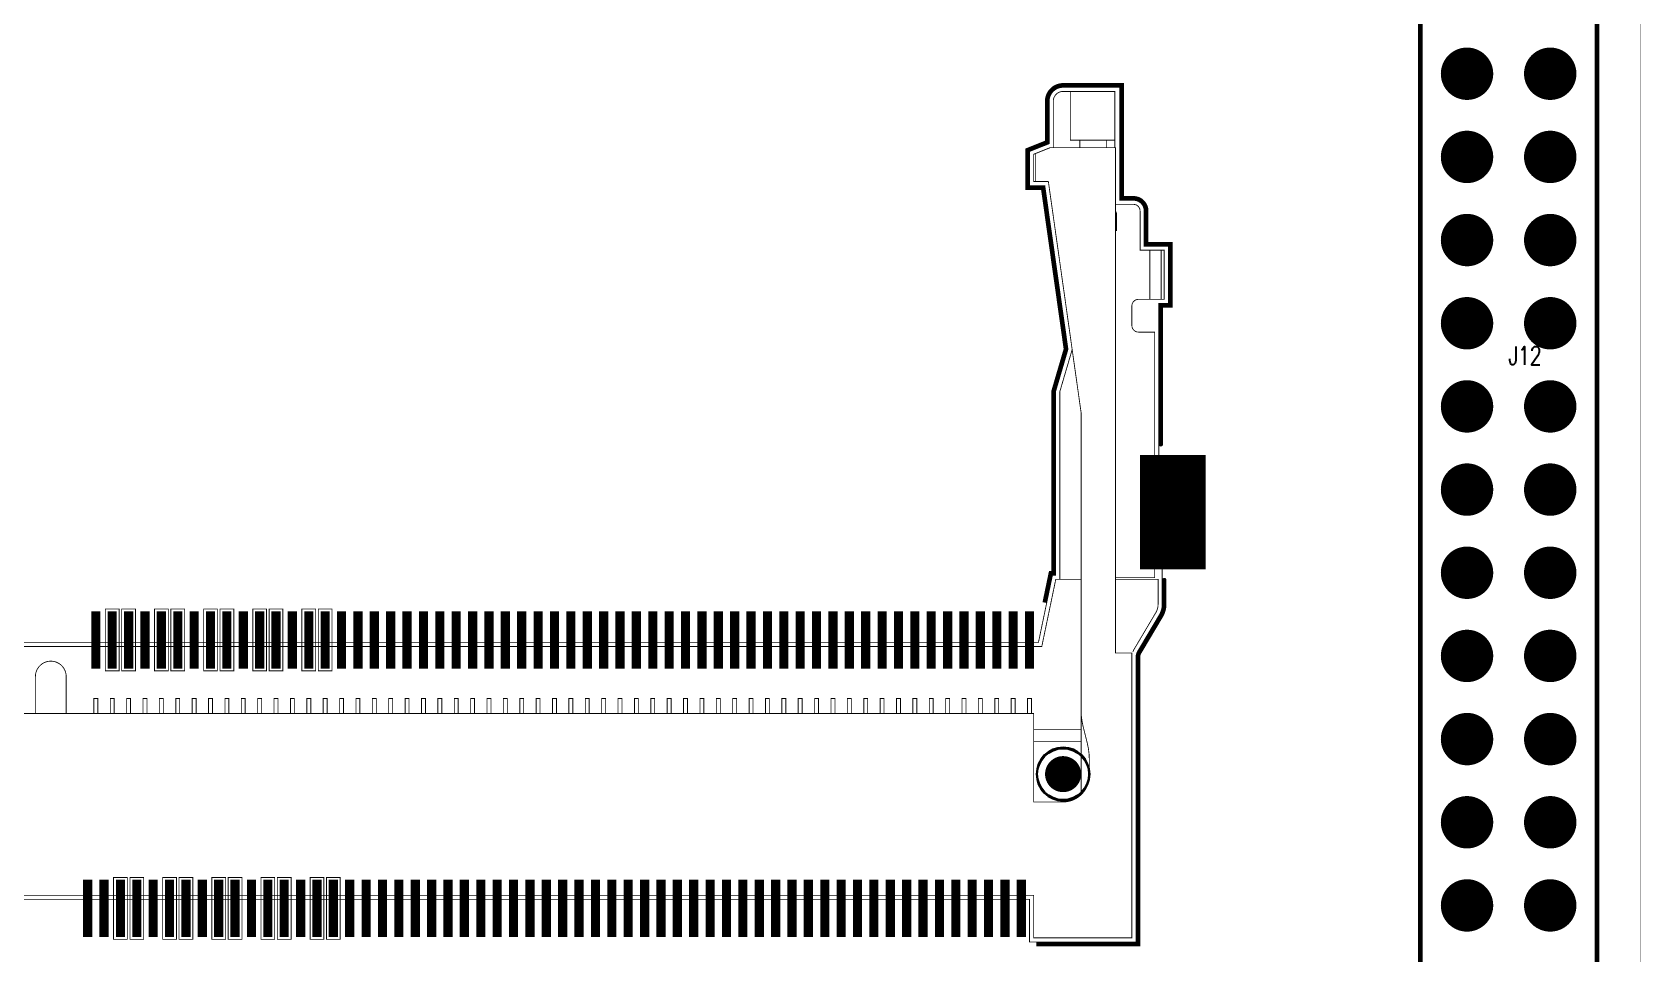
# Model space of a CAD drawing. Extents: x 0 to 100, y -2 to 79.
# Drawn here: x 50.89 to 99.99, y 28.01 to 56.16 of the extents above; entities that cross this region are included whole.
import ezdxf

# ---------------------------------------------------------------- set-up
doc = ezdxf.new("R2010")
doc.units = 0
doc.header["$MEASUREMENT"] = 0
doc.linetypes.add('KEEPOUT_10010100$0', pattern=[2, 1, 1])
doc.layers.get('0').update_dxf_attribs({"linetype": 'CONTINUOUS'})
for name, color, linetype in [('BOARD_OUTLINE_00', 183, 'CONTINUOUS'), ('DRIL_PLTE_THRU_01', 34, 'CONTINUOUS'), ('DRIL_PLTE_THRU_02', 1, 'CONTINUOUS'), ('DRIL_PLTE_THRU_03', 3, 'CONTINUOUS'), ('DRIL_PLTE_THRU_04', 146, 'CONTINUOUS'), ('DRIL_PLTE_THRU_05', 5, 'CONTINUOUS'), ('DRIL_PLTE_THRU_06', 176, 'CONTINUOUS'), ('DRIL_SYMBOL', 183, 'CONTINUOUS'), ('KEEPOUT_00', 43, 'CONTINUOUS'), ('PADS_BOT', 5, 'CONTINUOUS'), ('PADS_INNER', 43, 'CONTINUOUS'), ('PADS_TOP', 43, 'CONTINUOUS'), ('PART_NAME_26', 2, 'CONTINUOUS'), ('PART_TOP_2DLINE_02', 16, 'CONTINUOUS'), ('PART_TOP_2DLINE_15', 96, 'CONTINUOUS'), ('PART_TOP_2DLINE_26', 2, 'CONTINUOUS')]:
    doc.layers.add(name, color=color, linetype=linetype)
doc.styles.add('W0$0624986667', font='simplex', dxfattribs={"width": 0.75})

# ---------------------------------------------------------------- blocks, each defined once
blk = doc.blocks.new('BOARD_462')
at = {"layer": 'BOARD_OUTLINE_00', "const_width": 0.01}
blk.add_lwpolyline([(0, 0.5, 0.48073), (0.5, 0), (99.5, 0, 0.235929), (100, 0.5), (100, 78.5, 0.414214), (99.5, 79), (0.5, 79, 0.414214), (0, 78.5)], format="xyb", close=True, dxfattribs=at)
blk = doc.blocks.new('SMOOTH_0$0254')
at = {"const_width": 0.0127}
blk.add_lwpolyline([(-0.00635, 0, 1), (0.00635, 0, 1)], format="xyb", close=True, dxfattribs=at)
blk = doc.blocks.new('SMOOTH_0$1299993333')
at = {"const_width": 0.065}
blk.add_lwpolyline([(-0.032, 0, 1), (0.032, 0, 1)], format="xyb", close=True, dxfattribs=at)
blk = doc.blocks.new('PART_BODY_TOP_432')
at = {"layer": 'KEEPOUT_00', "linetype": 'KEEPOUT_10010100$0'}
for points in [[(-33.613, 0.1), (-33.587, 0.1, 1), (-35.213, 0.1), (-35.187, 0.1, -1)], [(-33.613, 0.1), (-33.587, 0.1, 1), (-35.213, 0.1), (-35.187, 0.1, -1)], [(-35.187, 0.1), (-35.213, 0.1, 1), (-33.587, 0.1), (-33.613, 0.1, -1)], [(-35.187, 0.1), (-35.213, 0.1, 1), (-33.587, 0.1), (-33.613, 0.1, -1)]]:
    blk.add_lwpolyline(points, format="xyb", close=True, dxfattribs=at)
at = {"layer": 'PART_TOP_2DLINE_02', "const_width": 0.0254}
for points in [[(-11.915, 5.145), (-11.915, 3.255), (-12.335, 3.255), (-12.335, 5.145)], [(-11.415, 5.145), (-11.415, 3.255), (-11.835, 3.255), (-11.835, 5.145)], [(-10.415, 5.145), (-10.415, 3.255), (-10.835, 3.255), (-10.835, 5.145)], [(-9.915, 5.145), (-9.915, 3.255), (-10.335, 3.255), (-10.335, 5.145)], [(-8.915, 5.145), (-8.915, 3.255), (-9.335, 3.255), (-9.335, 5.145)], [(-8.415, 5.145), (-8.415, 3.255), (-8.835, 3.255), (-8.835, 5.145)], [(-7.415, 5.145), (-7.415, 3.255), (-7.835, 3.255), (-7.835, 5.145)], [(-6.915, 5.145), (-6.915, 3.255), (-7.335, 3.255), (-7.335, 5.145)], [(-5.915, 5.145), (-5.915, 3.255), (-6.335, 3.255), (-6.335, 5.145)], [(-5.415, 5.145), (-5.415, 3.255), (-5.835, 3.255), (-5.835, 5.145)], [(-11.665, -3.055), (-11.665, -4.945), (-12.085, -4.945), (-12.085, -3.055)], [(-11.165, -3.055), (-11.165, -4.945), (-11.585, -4.945), (-11.585, -3.055)], [(-10.165, -3.055), (-10.165, -4.945), (-10.585, -4.945), (-10.585, -3.055)], [(-9.665, -3.055), (-9.665, -4.945), (-10.085, -4.945), (-10.085, -3.055)], [(-8.665, -3.055), (-8.665, -4.945), (-9.085, -4.945), (-9.085, -3.055)], [(-8.165, -3.055), (-8.165, -4.945), (-8.585, -4.945), (-8.585, -3.055)], [(-7.165, -3.055), (-7.165, -4.945), (-7.585, -4.945), (-7.585, -3.055)], [(-6.665, -3.055), (-6.665, -4.945), (-7.085, -4.945), (-7.085, -3.055)], [(-5.665, -3.055), (-5.665, -4.945), (-6.085, -4.945), (-6.085, -3.055)], [(-5.165, -3.055), (-5.165, -4.945), (-5.585, -4.945), (-5.585, -3.055)]]:
    blk.add_lwpolyline(points, close=True, dxfattribs=at)
at = {"layer": 'PART_TOP_2DLINE_15', "const_width": 0.0254}
for points in [[(33.625, 3.925), (-33.375, 3.925), (-33.375, 5.225), (-36.625, 5.225), (-36.625, -3.463, -0.133873), (-36.677, -3.654), (-37.338, -4.768, 0.134761), (-37.425, -5.087), (-37.425, -6.375), (-37.695, -6.375, 0.414214), (-38.17, -6.85), (-38.17, -8.95, 0.414214), (-37.695, -9.425), (-37.32, -9.425), (-37.32, -14.275), (-37.611, -14.275), (-37.611, -16.025), (-36.875, -16.025), (-36.875, -17.1, 0.414214), (-36.55, -17.425), (-36.125, -17.425), (-36.125, -20.875), (-34.4, -20.875, 0.414214), (-33.975, -20.45), (-33.975, -19.155), (-33.375, -18.915), (-33.375, -17.874), (-33.841, -17.874), (-34.549, -12.876), (-34.175, -11.6), (-34.175, -5.975), (-34.075, -5.975), (-33.648, -3.925), (33.648, -3.925)], [(34.95, -1.846, -0.061163), (35.01, -1.361), (35.14, -0.839, 0.061163), (35.2, -0.354), (35.2, 0.15, 0.414214), (34.4, 0.95), (33.75, 0.95), (33.75, -1.75), (-33.5, -1.75), (-33.5, 0.95), (-34.4, 0.95, 0.414214), (-35.2, 0.15), (-35.2, -0.354, 0.061163), (-35.14, -0.839), (-35.01, -1.361, -0.061163), (-34.95, -1.846)], [(-3.97, -1.75), (-3.97, -2.88, 1), (-3.03, -2.88), (-3.03, -1.75)], [(-36.531, -3.638, -0.044535), (-36.57, -3.718), (-37.23, -4.832, 0.134761), (-37.3, -5.087), (-37.3, -5.85), (-36, -5.85)], [(-37.018, -14.4), (-36.7, -14.4, 0.414214), (-36.5, -14.2), (-36.5, -13.6, 0.414214), (-36.7, -13.4), (-37.195, -13.4), (-37.195, -5.9), (-36, -5.9)], [(-37.195, -6.5), (-37.695, -6.5, 0.414214), (-38.045, -6.85), (-38.045, -8.95, 0.414214), (-37.695, -9.3), (-37.195, -9.3)], [(-37.195, -7.4), (-37.295, -7.4, 0.414214), (-37.495, -7.6), (-37.495, -8.2, 0.414214), (-37.295, -8.4), (-37.195, -8.4)], [(-37.045, -15.9), (-37.045, -14.4), (-37.486, -14.4), (-37.486, -15.9), (-36.75, -15.9), (-36.75, -17.1, 0.414214), (-36.55, -17.3), (-36, -17.3)], [(-36.002, -17.092, -0.156149), (-36.03, -17.005), (-36.03, -16.505), (-36, -16.505)], [(-35.98, -19.03), (-35.98, -20.75), (-34.4, -20.75, 0.414214), (-34.1, -20.45), (-34.1, -19.03)]]:
    blk.add_lwpolyline(points, format="xyb", dxfattribs=at)
for points in [[(-34.95, 0.731), (-34.95, -10.939), (-33.95, -17.999), (-33.5, -17.999), (-33.5, -18.83), (-34, -19.03), (-36, -19.03), (-36, -3.6), (-36.5, -3.6), (-36.5, 5.1), (-33.5, 5.1), (-33.5, 3.8), (33.75, 3.8), (33.75, 5.1), (36.5, 5.1), (36.5, -3.6), (36, -3.6), (36, -19.03), (34.1, -19.03)], [(-33.065, 3.8), (-33.065, 4.48), (-33.185, 4.48), (-33.185, 3.8)], [(-32.565, 3.8), (-32.565, 4.48), (-32.685, 4.48), (-32.685, 3.8)], [(-32.065, 3.8), (-32.065, 4.48), (-32.185, 4.48), (-32.185, 3.8)], [(-31.565, 3.8), (-31.565, 4.48), (-31.685, 4.48), (-31.685, 3.8)], [(-31.065, 3.8), (-31.065, 4.48), (-31.185, 4.48), (-31.185, 3.8)], [(-30.565, 3.8), (-30.565, 4.48), (-30.685, 4.48), (-30.685, 3.8)], [(-30.065, 3.8), (-30.065, 4.48), (-30.185, 4.48), (-30.185, 3.8)], [(-29.565, 3.8), (-29.565, 4.48), (-29.685, 4.48), (-29.685, 3.8)], [(-29.065, 3.8), (-29.065, 4.48), (-29.185, 4.48), (-29.185, 3.8)], [(-28.565, 3.8), (-28.565, 4.48), (-28.685, 4.48), (-28.685, 3.8)], [(-28.065, 3.8), (-28.065, 4.48), (-28.185, 4.48), (-28.185, 3.8)], [(-27.565, 3.8), (-27.565, 4.48), (-27.685, 4.48), (-27.685, 3.8)], [(-27.065, 3.8), (-27.065, 4.48), (-27.185, 4.48), (-27.185, 3.8)], [(-26.565, 3.8), (-26.565, 4.48), (-26.685, 4.48), (-26.685, 3.8)], [(-26.065, 3.8), (-26.065, 4.48), (-26.185, 4.48), (-26.185, 3.8)], [(-25.565, 3.8), (-25.565, 4.48), (-25.685, 4.48), (-25.685, 3.8)], [(-25.065, 3.8), (-25.065, 4.48), (-25.185, 4.48), (-25.185, 3.8)], [(-24.565, 3.8), (-24.565, 4.48), (-24.685, 4.48), (-24.685, 3.8)], [(-24.065, 3.8), (-24.065, 4.48), (-24.185, 4.48), (-24.185, 3.8)], [(-23.565, 3.8), (-23.565, 4.48), (-23.685, 4.48), (-23.685, 3.8)], [(-23.065, 3.8), (-23.065, 4.48), (-23.185, 4.48), (-23.185, 3.8)], [(-22.565, 3.8), (-22.565, 4.48), (-22.685, 4.48), (-22.685, 3.8)], [(-22.065, 3.8), (-22.065, 4.48), (-22.185, 4.48), (-22.185, 3.8)], [(-21.565, 3.8), (-21.565, 4.48), (-21.685, 4.48), (-21.685, 3.8)], [(-21.065, 3.8), (-21.065, 4.48), (-21.185, 4.48), (-21.185, 3.8)], [(-20.565, 3.8), (-20.565, 4.48), (-20.685, 4.48), (-20.685, 3.8)], [(-20.065, 3.8), (-20.065, 4.48), (-20.185, 4.48), (-20.185, 3.8)], [(-19.565, 3.8), (-19.565, 4.48), (-19.685, 4.48), (-19.685, 3.8)], [(-19.065, 3.8), (-19.065, 4.48), (-19.185, 4.48), (-19.185, 3.8)], [(-18.565, 3.8), (-18.565, 4.48), (-18.685, 4.48), (-18.685, 3.8)], [(-18.065, 3.8), (-18.065, 4.48), (-18.185, 4.48), (-18.185, 3.8)], [(-17.565, 3.8), (-17.565, 4.48), (-17.685, 4.48), (-17.685, 3.8)], [(-17.065, 3.8), (-17.065, 4.48), (-17.185, 4.48), (-17.185, 3.8)], [(-16.565, 3.8), (-16.565, 4.48), (-16.685, 4.48), (-16.685, 3.8)], [(-16.065, 3.8), (-16.065, 4.48), (-16.185, 4.48), (-16.185, 3.8)], [(-15.565, 3.8), (-15.565, 4.48), (-15.685, 4.48), (-15.685, 3.8)], [(-15.065, 3.8), (-15.065, 4.48), (-15.185, 4.48), (-15.185, 3.8)], [(-14.565, 3.8), (-14.565, 4.48), (-14.685, 4.48), (-14.685, 3.8)], [(-14.065, 3.8), (-14.065, 4.48), (-14.185, 4.48), (-14.185, 3.8)], [(-13.565, 3.8), (-13.565, 4.48), (-13.685, 4.48), (-13.685, 3.8)], [(-13.065, 3.8), (-13.065, 4.48), (-13.185, 4.48), (-13.185, 3.8)], [(-12.565, 3.8), (-12.565, 4.48), (-12.685, 4.48), (-12.685, 3.8)], [(-12.065, 3.8), (-12.065, 4.48), (-12.185, 4.48), (-12.185, 3.8)], [(-11.565, 3.8), (-11.565, 4.48), (-11.685, 4.48), (-11.685, 3.8)], [(-11.065, 3.8), (-11.065, 4.48), (-11.185, 4.48), (-11.185, 3.8)], [(-10.565, 3.8), (-10.565, 4.48), (-10.685, 4.48), (-10.685, 3.8)], [(-10.065, 3.8), (-10.065, 4.48), (-10.185, 4.48), (-10.185, 3.8)], [(-9.565, 3.8), (-9.565, 4.48), (-9.685, 4.48), (-9.685, 3.8)], [(-9.065, 3.8), (-9.065, 4.48), (-9.185, 4.48), (-9.185, 3.8)], [(-8.565, 3.8), (-8.565, 4.48), (-8.685, 4.48), (-8.685, 3.8)], [(-8.065, 3.8), (-8.065, 4.48), (-8.185, 4.48), (-8.185, 3.8)], [(-7.565, 3.8), (-7.565, 4.48), (-7.685, 4.48), (-7.685, 3.8)], [(-7.065, 3.8), (-7.065, 4.48), (-7.185, 4.48), (-7.185, 3.8)], [(-6.565, 3.8), (-6.565, 4.48), (-6.685, 4.48), (-6.685, 3.8)], [(-6.065, 3.8), (-6.065, 4.48), (-6.185, 4.48), (-6.185, 3.8)], [(-5.565, 3.8), (-5.565, 4.48), (-5.685, 4.48), (-5.685, 3.8)], [(-5.065, 3.8), (-5.065, 4.48), (-5.185, 4.48), (-5.185, 3.8)], [(-4.565, 3.8), (-4.565, 4.48), (-4.685, 4.48), (-4.685, 3.8)], [(-33.5, -0.901), (-34.95, -0.901)], [(-33.5, -1.269), (-34.95, -1.269)], [(-33.315, -1.75), (-33.315, -2.21), (-33.435, -2.21), (-33.435, -1.75)], [(-32.815, -1.75), (-32.815, -2.21), (-32.935, -2.21), (-32.935, -1.75)], [(-32.315, -1.75), (-32.315, -2.21), (-32.435, -2.21), (-32.435, -1.75)], [(-31.815, -1.75), (-31.815, -2.21), (-31.935, -2.21), (-31.935, -1.75)], [(-31.315, -1.75), (-31.315, -2.21), (-31.435, -2.21), (-31.435, -1.75)], [(-30.815, -1.75), (-30.815, -2.21), (-30.935, -2.21), (-30.935, -1.75)], [(-30.315, -1.75), (-30.315, -2.21), (-30.435, -2.21), (-30.435, -1.75)], [(-29.815, -1.75), (-29.815, -2.21), (-29.935, -2.21), (-29.935, -1.75)], [(-29.315, -1.75), (-29.315, -2.21), (-29.435, -2.21), (-29.435, -1.75)], [(-28.815, -1.75), (-28.815, -2.21), (-28.935, -2.21), (-28.935, -1.75)], [(-28.315, -1.75), (-28.315, -2.21), (-28.435, -2.21), (-28.435, -1.75)], [(-27.815, -1.75), (-27.815, -2.21), (-27.935, -2.21), (-27.935, -1.75)], [(-27.315, -1.75), (-27.315, -2.21), (-27.435, -2.21), (-27.435, -1.75)], [(-26.815, -1.75), (-26.815, -2.21), (-26.935, -2.21), (-26.935, -1.75)], [(-26.315, -1.75), (-26.315, -2.21), (-26.435, -2.21), (-26.435, -1.75)], [(-25.815, -1.75), (-25.815, -2.21), (-25.935, -2.21), (-25.935, -1.75)], [(-25.315, -1.75), (-25.315, -2.21), (-25.435, -2.21), (-25.435, -1.75)], [(-24.815, -1.75), (-24.815, -2.21), (-24.935, -2.21), (-24.935, -1.75)], [(-24.315, -1.75), (-24.315, -2.21), (-24.435, -2.21), (-24.435, -1.75)], [(-23.815, -1.75), (-23.815, -2.21), (-23.935, -2.21), (-23.935, -1.75)], [(-23.315, -1.75), (-23.315, -2.21), (-23.435, -2.21), (-23.435, -1.75)], [(-22.815, -1.75), (-22.815, -2.21), (-22.935, -2.21), (-22.935, -1.75)], [(-22.315, -1.75), (-22.315, -2.21), (-22.435, -2.21), (-22.435, -1.75)], [(-21.815, -1.75), (-21.815, -2.21), (-21.935, -2.21), (-21.935, -1.75)], [(-21.315, -1.75), (-21.315, -2.21), (-21.435, -2.21), (-21.435, -1.75)], [(-20.815, -1.75), (-20.815, -2.21), (-20.935, -2.21), (-20.935, -1.75)], [(-20.315, -1.75), (-20.315, -2.21), (-20.435, -2.21), (-20.435, -1.75)], [(-19.815, -1.75), (-19.815, -2.21), (-19.935, -2.21), (-19.935, -1.75)], [(-19.315, -1.75), (-19.315, -2.21), (-19.435, -2.21), (-19.435, -1.75)], [(-18.815, -1.75), (-18.815, -2.21), (-18.935, -2.21), (-18.935, -1.75)], [(-18.315, -1.75), (-18.315, -2.21), (-18.435, -2.21), (-18.435, -1.75)], [(-17.815, -1.75), (-17.815, -2.21), (-17.935, -2.21), (-17.935, -1.75)], [(-17.315, -1.75), (-17.315, -2.21), (-17.435, -2.21), (-17.435, -1.75)], [(-16.815, -1.75), (-16.815, -2.21), (-16.935, -2.21), (-16.935, -1.75)], [(-16.315, -1.75), (-16.315, -2.21), (-16.435, -2.21), (-16.435, -1.75)], [(-15.815, -1.75), (-15.815, -2.21), (-15.935, -2.21), (-15.935, -1.75)], [(-15.315, -1.75), (-15.315, -2.21), (-15.435, -2.21), (-15.435, -1.75)], [(-14.815, -1.75), (-14.815, -2.21), (-14.935, -2.21), (-14.935, -1.75)], [(-14.315, -1.75), (-14.315, -2.21), (-14.435, -2.21), (-14.435, -1.75)], [(-13.815, -1.75), (-13.815, -2.21), (-13.935, -2.21), (-13.935, -1.75)], [(-13.315, -1.75), (-13.315, -2.21), (-13.435, -2.21), (-13.435, -1.75)], [(-12.815, -1.75), (-12.815, -2.21), (-12.935, -2.21), (-12.935, -1.75)], [(-12.315, -1.75), (-12.315, -2.21), (-12.435, -2.21), (-12.435, -1.75)], [(-11.815, -1.75), (-11.815, -2.21), (-11.935, -2.21), (-11.935, -1.75)], [(-11.315, -1.75), (-11.315, -2.21), (-11.435, -2.21), (-11.435, -1.75)], [(-10.815, -1.75), (-10.815, -2.21), (-10.935, -2.21), (-10.935, -1.75)], [(-10.315, -1.75), (-10.315, -2.21), (-10.435, -2.21), (-10.435, -1.75)], [(-9.815, -1.75), (-9.815, -2.21), (-9.935, -2.21), (-9.935, -1.75)], [(-9.315, -1.75), (-9.315, -2.21), (-9.435, -2.21), (-9.435, -1.75)], [(-8.815, -1.75), (-8.815, -2.21), (-8.935, -2.21), (-8.935, -1.75)], [(-8.315, -1.75), (-8.315, -2.21), (-8.435, -2.21), (-8.435, -1.75)], [(-7.815, -1.75), (-7.815, -2.21), (-7.935, -2.21), (-7.935, -1.75)], [(-7.315, -1.75), (-7.315, -2.21), (-7.435, -2.21), (-7.435, -1.75)], [(-6.815, -1.75), (-6.815, -2.21), (-6.935, -2.21), (-6.935, -1.75)], [(-6.315, -1.75), (-6.315, -2.21), (-6.435, -2.21), (-6.435, -1.75)], [(-5.815, -1.75), (-5.815, -2.21), (-5.935, -2.21), (-5.935, -1.75)], [(-5.315, -1.75), (-5.315, -2.21), (-5.435, -2.21), (-5.435, -1.75)], [(-4.815, -1.75), (-4.815, -2.21), (-4.935, -2.21), (-4.935, -1.75)], [(34.95, -5.85), (34.177, -5.85), (33.75, -3.8), (-33.75, -3.8), (-34.177, -5.85), (-34.95, -5.85)], [(-33.315, -3.8), (-33.315, -4.29), (-33.435, -4.29), (-33.435, -3.8)], [(-32.815, -3.8), (-32.815, -4.29), (-32.935, -4.29), (-32.935, -3.8)], [(-32.315, -3.8), (-32.315, -4.29), (-32.435, -4.29), (-32.435, -3.8)], [(-31.815, -3.8), (-31.815, -4.29), (-31.935, -4.29), (-31.935, -3.8)], [(-31.315, -3.8), (-31.315, -4.29), (-31.435, -4.29), (-31.435, -3.8)], [(-30.815, -3.8), (-30.815, -4.29), (-30.935, -4.29), (-30.935, -3.8)], [(-30.315, -3.8), (-30.315, -4.29), (-30.435, -4.29), (-30.435, -3.8)], [(-29.815, -3.8), (-29.815, -4.29), (-29.935, -4.29), (-29.935, -3.8)], [(-29.315, -3.8), (-29.315, -4.29), (-29.435, -4.29), (-29.435, -3.8)], [(-28.815, -3.8), (-28.815, -4.29), (-28.935, -4.29), (-28.935, -3.8)], [(-28.315, -3.8), (-28.315, -4.29), (-28.435, -4.29), (-28.435, -3.8)], [(-27.815, -3.8), (-27.815, -4.29), (-27.935, -4.29), (-27.935, -3.8)], [(-27.315, -3.8), (-27.315, -4.29), (-27.435, -4.29), (-27.435, -3.8)], [(-26.815, -3.8), (-26.815, -4.29), (-26.935, -4.29), (-26.935, -3.8)], [(-26.315, -3.8), (-26.315, -4.29), (-26.435, -4.29), (-26.435, -3.8)], [(-25.815, -3.8), (-25.815, -4.29), (-25.935, -4.29), (-25.935, -3.8)], [(-25.315, -3.8), (-25.315, -4.29), (-25.435, -4.29), (-25.435, -3.8)], [(-24.815, -3.8), (-24.815, -4.29), (-24.935, -4.29), (-24.935, -3.8)], [(-24.315, -3.8), (-24.315, -4.29), (-24.435, -4.29), (-24.435, -3.8)], [(-23.815, -3.8), (-23.815, -4.29), (-23.935, -4.29), (-23.935, -3.8)], [(-23.315, -3.8), (-23.315, -4.29), (-23.435, -4.29), (-23.435, -3.8)], [(-22.815, -3.8), (-22.815, -4.29), (-22.935, -4.29), (-22.935, -3.8)], [(-22.315, -3.8), (-22.315, -4.29), (-22.435, -4.29), (-22.435, -3.8)], [(-21.815, -3.8), (-21.815, -4.29), (-21.935, -4.29), (-21.935, -3.8)], [(-21.315, -3.8), (-21.315, -4.29), (-21.435, -4.29), (-21.435, -3.8)], [(-20.815, -3.8), (-20.815, -4.29), (-20.935, -4.29), (-20.935, -3.8)], [(-20.315, -3.8), (-20.315, -4.29), (-20.435, -4.29), (-20.435, -3.8)], [(-19.815, -3.8), (-19.815, -4.29), (-19.935, -4.29), (-19.935, -3.8)], [(-19.315, -3.8), (-19.315, -4.29), (-19.435, -4.29), (-19.435, -3.8)], [(-18.815, -3.8), (-18.815, -4.29), (-18.935, -4.29), (-18.935, -3.8)], [(-18.315, -3.8), (-18.315, -4.29), (-18.435, -4.29), (-18.435, -3.8)], [(-17.815, -3.8), (-17.815, -4.29), (-17.935, -4.29), (-17.935, -3.8)], [(-17.315, -3.8), (-17.315, -4.29), (-17.435, -4.29), (-17.435, -3.8)], [(-16.815, -3.8), (-16.815, -4.29), (-16.935, -4.29), (-16.935, -3.8)], [(-16.315, -3.8), (-16.315, -4.29), (-16.435, -4.29), (-16.435, -3.8)], [(-15.815, -3.8), (-15.815, -4.29), (-15.935, -4.29), (-15.935, -3.8)], [(-15.315, -3.8), (-15.315, -4.29), (-15.435, -4.29), (-15.435, -3.8)], [(-14.815, -3.8), (-14.815, -4.29), (-14.935, -4.29), (-14.935, -3.8)], [(-14.315, -3.8), (-14.315, -4.29), (-14.435, -4.29), (-14.435, -3.8)], [(-13.815, -3.8), (-13.815, -4.29), (-13.935, -4.29), (-13.935, -3.8)], [(-13.315, -3.8), (-13.315, -4.29), (-13.435, -4.29), (-13.435, -3.8)], [(-12.815, -3.8), (-12.815, -4.29), (-12.935, -4.29), (-12.935, -3.8)], [(-12.315, -3.8), (-12.315, -4.29), (-12.435, -4.29), (-12.435, -3.8)], [(-11.815, -3.8), (-11.815, -4.29), (-11.935, -4.29), (-11.935, -3.8)], [(-11.315, -3.8), (-11.315, -4.29), (-11.435, -4.29), (-11.435, -3.8)], [(-10.815, -3.8), (-10.815, -4.29), (-10.935, -4.29), (-10.935, -3.8)], [(-10.315, -3.8), (-10.315, -4.29), (-10.435, -4.29), (-10.435, -3.8)], [(-9.815, -3.8), (-9.815, -4.29), (-9.935, -4.29), (-9.935, -3.8)], [(-9.315, -3.8), (-9.315, -4.29), (-9.435, -4.29), (-9.435, -3.8)], [(-8.815, -3.8), (-8.815, -4.29), (-8.935, -4.29), (-8.935, -3.8)], [(-8.315, -3.8), (-8.315, -4.29), (-8.435, -4.29), (-8.435, -3.8)], [(-7.815, -3.8), (-7.815, -4.29), (-7.935, -4.29), (-7.935, -3.8)], [(-7.315, -3.8), (-7.315, -4.29), (-7.435, -4.29), (-7.435, -3.8)], [(-6.815, -3.8), (-6.815, -4.29), (-6.935, -4.29), (-6.935, -3.8)], [(-6.315, -3.8), (-6.315, -4.29), (-6.435, -4.29), (-6.435, -3.8)], [(-5.815, -3.8), (-5.815, -4.29), (-5.935, -4.29), (-5.935, -3.8)], [(-5.315, -3.8), (-5.315, -4.29), (-5.435, -4.29), (-5.435, -3.8)], [(-4.815, -3.8), (-4.815, -4.29), (-4.935, -4.29), (-4.935, -3.8)], [(-34.677, -12.867), (-34.3, -11.582), (-34.3, -5.85)], [(-37.393, -14.4), (-37.393, -15.9)], [(-33.55, -17.999), (-33.55, -18.85)], [(-35.73, -19.03), (-35.73, -19.258)], [(-34.91, -19.03), (-34.91, -19.26)], [(-35.98, -19.26), (-34.619, -19.26), (-34.619, -20.75)]]:
    blk.add_lwpolyline(points, dxfattribs=at)
at = {"layer": 'PART_TOP_2DLINE_26', "const_width": 0.13}
for points in [[(-37.49, -5.83), (-37.49, -5.087, -0.134761), (-37.394, -4.735), (-36.733, -3.621, 0.134761), (-36.69, -3.463), (-36.69, 5.29), (-33.585, 5.29)], [(-37.385, -9.97), (-37.385, -14.21), (-37.676, -14.21), (-37.676, -16.09), (-36.94, -16.09), (-36.94, -17.1, 0.414214), (-36.55, -17.49), (-36.19, -17.49), (-36.19, -20.94), (-34.4, -20.94, 0.414214), (-33.91, -20.45), (-33.91, -19.199), (-33.31, -18.959), (-33.31, -17.809), (-33.785, -17.809), (-34.483, -12.881), (-34.11, -11.609), (-34.11, -6.04), (-34.023, -6.04), (-33.835, -5.14)]]:
    blk.add_lwpolyline(points, format="xyb", dxfattribs=at)
at = {"layer": 'PART_TOP_2DLINE_02'}
for p in [(-12.335, 5.145), (-11.915, 5.145), (-11.835, 5.145), (-11.415, 5.145), (-10.835, 5.145), (-10.415, 5.145), (-10.335, 5.145), (-9.915, 5.145), (-9.335, 5.145), (-8.915, 5.145), (-8.835, 5.145), (-8.415, 5.145), (-7.835, 5.145), (-7.415, 5.145), (-7.335, 5.145), (-6.915, 5.145), (-6.335, 5.145), (-5.915, 5.145), (-5.835, 5.145), (-5.415, 5.145), (-12.335, 3.255), (-11.915, 3.255), (-11.835, 3.255), (-11.415, 3.255), (-10.835, 3.255), (-10.415, 3.255), (-10.335, 3.255), (-9.915, 3.255), (-9.335, 3.255), (-8.915, 3.255), (-8.835, 3.255), (-8.415, 3.255), (-7.835, 3.255), (-7.415, 3.255), (-7.335, 3.255), (-6.915, 3.255), (-6.335, 3.255), (-5.915, 3.255), (-5.835, 3.255), (-5.415, 3.255), (-12.085, -3.055), (-11.665, -3.055), (-11.585, -3.055), (-11.165, -3.055), (-10.585, -3.055), (-10.165, -3.055), (-10.085, -3.055), (-9.665, -3.055), (-9.085, -3.055), (-8.665, -3.055), (-8.585, -3.055), (-8.165, -3.055), (-7.585, -3.055), (-7.165, -3.055), (-7.085, -3.055), (-6.665, -3.055), (-6.085, -3.055), (-5.665, -3.055), (-5.585, -3.055), (-5.165, -3.055), (-12.085, -4.945), (-11.665, -4.945), (-11.585, -4.945), (-11.165, -4.945), (-10.585, -4.945), (-10.165, -4.945), (-10.085, -4.945), (-9.665, -4.945), (-9.085, -4.945), (-8.665, -4.945), (-8.585, -4.945), (-8.165, -4.945), (-7.585, -4.945), (-7.165, -4.945), (-7.085, -4.945), (-6.665, -4.945), (-6.085, -4.945), (-5.665, -4.945), (-5.585, -4.945), (-5.165, -4.945)]:
    blk.add_blockref('SMOOTH_0$0254', p, dxfattribs=at)
at = {"layer": 'PART_TOP_2DLINE_15'}
for p in [(-36.5, 5.1), (-33.5, 5.1), (-33.185, 4.48), (-33.065, 4.48), (-32.685, 4.48), (-32.565, 4.48), (-32.185, 4.48), (-32.065, 4.48), (-31.685, 4.48), (-31.565, 4.48), (-31.185, 4.48), (-31.065, 4.48), (-30.685, 4.48), (-30.565, 4.48), (-30.185, 4.48), (-30.065, 4.48), (-29.685, 4.48), (-29.565, 4.48), (-29.185, 4.48), (-29.065, 4.48), (-28.685, 4.48), (-28.565, 4.48), (-28.185, 4.48), (-28.065, 4.48), (-27.685, 4.48), (-27.565, 4.48), (-27.185, 4.48), (-27.065, 4.48), (-26.685, 4.48), (-26.565, 4.48), (-26.185, 4.48), (-26.065, 4.48), (-25.685, 4.48), (-25.565, 4.48), (-25.185, 4.48), (-25.065, 4.48), (-24.685, 4.48), (-24.565, 4.48), (-24.185, 4.48), (-24.065, 4.48), (-23.685, 4.48), (-23.565, 4.48), (-23.185, 4.48), (-23.065, 4.48), (-22.685, 4.48), (-22.565, 4.48), (-22.185, 4.48), (-22.065, 4.48), (-21.685, 4.48), (-21.565, 4.48), (-21.185, 4.48), (-21.065, 4.48), (-20.685, 4.48), (-20.565, 4.48), (-20.185, 4.48), (-20.065, 4.48), (-19.685, 4.48), (-19.565, 4.48), (-19.185, 4.48), (-19.065, 4.48), (-18.685, 4.48), (-18.565, 4.48), (-18.185, 4.48), (-18.065, 4.48), (-17.685, 4.48), (-17.565, 4.48), (-17.185, 4.48), (-17.065, 4.48), (-16.685, 4.48), (-16.565, 4.48), (-16.185, 4.48), (-16.065, 4.48), (-15.685, 4.48), (-15.565, 4.48), (-15.185, 4.48), (-15.065, 4.48), (-14.685, 4.48), (-14.565, 4.48), (-14.185, 4.48), (-14.065, 4.48), (-13.685, 4.48), (-13.565, 4.48), (-13.185, 4.48), (-13.065, 4.48), (-12.685, 4.48), (-12.565, 4.48), (-12.185, 4.48), (-12.065, 4.48), (-11.685, 4.48), (-11.565, 4.48), (-11.185, 4.48), (-11.065, 4.48), (-10.685, 4.48), (-10.565, 4.48), (-10.185, 4.48), (-10.065, 4.48), (-9.685, 4.48), (-9.565, 4.48), (-9.185, 4.48), (-9.065, 4.48), (-8.685, 4.48), (-8.565, 4.48), (-8.185, 4.48), (-8.065, 4.48), (-7.685, 4.48), (-7.565, 4.48), (-7.185, 4.48), (-7.065, 4.48), (-6.685, 4.48), (-6.565, 4.48), (-6.185, 4.48), (-6.065, 4.48), (-5.685, 4.48), (-5.565, 4.48), (-5.185, 4.48), (-5.065, 4.48), (-4.685, 4.48), (-4.565, 4.48), (-33.5, 3.8), (-33.185, 3.8), (-33.065, 3.8), (-32.685, 3.8), (-32.565, 3.8), (-32.185, 3.8), (-32.065, 3.8), (-31.685, 3.8), (-31.565, 3.8), (-31.185, 3.8), (-31.065, 3.8), (-30.685, 3.8), (-30.565, 3.8), (-30.185, 3.8), (-30.065, 3.8), (-29.685, 3.8), (-29.565, 3.8), (-29.185, 3.8), (-29.065, 3.8), (-28.685, 3.8), (-28.565, 3.8), (-28.185, 3.8), (-28.065, 3.8), (-27.685, 3.8), (-27.565, 3.8), (-27.185, 3.8), (-27.065, 3.8), (-26.685, 3.8), (-26.565, 3.8), (-26.185, 3.8), (-26.065, 3.8), (-25.685, 3.8), (-25.565, 3.8), (-25.185, 3.8), (-25.065, 3.8), (-24.685, 3.8), (-24.565, 3.8), (-24.185, 3.8), (-24.065, 3.8), (-23.685, 3.8), (-23.565, 3.8), (-23.185, 3.8), (-23.065, 3.8), (-22.685, 3.8), (-22.565, 3.8), (-22.185, 3.8), (-22.065, 3.8), (-21.685, 3.8), (-21.565, 3.8), (-21.185, 3.8), (-21.065, 3.8), (-20.685, 3.8), (-20.565, 3.8), (-20.185, 3.8), (-20.065, 3.8), (-19.685, 3.8), (-19.565, 3.8), (-19.185, 3.8), (-19.065, 3.8), (-18.685, 3.8), (-18.565, 3.8), (-18.185, 3.8), (-18.065, 3.8), (-17.685, 3.8), (-17.565, 3.8), (-17.185, 3.8), (-17.065, 3.8), (-16.685, 3.8), (-16.565, 3.8), (-16.185, 3.8), (-16.065, 3.8), (-15.685, 3.8), (-15.565, 3.8), (-15.185, 3.8), (-15.065, 3.8), (-14.685, 3.8), (-14.565, 3.8), (-14.185, 3.8), (-14.065, 3.8), (-13.685, 3.8), (-13.565, 3.8), (-13.185, 3.8), (-13.065, 3.8), (-12.685, 3.8), (-12.565, 3.8), (-12.185, 3.8), (-12.065, 3.8), (-11.685, 3.8), (-11.565, 3.8), (-11.185, 3.8), (-11.065, 3.8), (-10.685, 3.8), (-10.565, 3.8), (-10.185, 3.8), (-10.065, 3.8), (-9.685, 3.8), (-9.565, 3.8), (-9.185, 3.8), (-9.065, 3.8), (-8.685, 3.8), (-8.565, 3.8), (-8.185, 3.8), (-8.065, 3.8), (-7.685, 3.8), (-7.565, 3.8), (-7.185, 3.8), (-7.065, 3.8), (-6.685, 3.8), (-6.565, 3.8), (-6.185, 3.8), (-6.065, 3.8), (-5.685, 3.8), (-5.565, 3.8), (-5.185, 3.8), (-5.065, 3.8), (-4.685, 3.8), (-4.565, 3.8), (-34.95, 0.731), (-34.95, -0.901), (-33.5, -0.901), (-34.95, -1.269), (-33.5, -1.269), (-33.435, -1.75), (-33.315, -1.75), (-32.935, -1.75), (-32.815, -1.75), (-32.435, -1.75), (-32.315, -1.75), (-31.935, -1.75), (-31.815, -1.75), (-31.435, -1.75), (-31.315, -1.75), (-30.935, -1.75), (-30.815, -1.75), (-30.435, -1.75), (-30.315, -1.75), (-29.935, -1.75), (-29.815, -1.75), (-29.435, -1.75), (-29.315, -1.75), (-28.935, -1.75), (-28.815, -1.75), (-28.435, -1.75), (-28.315, -1.75), (-27.935, -1.75), (-27.815, -1.75), (-27.435, -1.75), (-27.315, -1.75), (-26.935, -1.75), (-26.815, -1.75), (-26.435, -1.75), (-26.315, -1.75), (-25.935, -1.75), (-25.815, -1.75), (-25.435, -1.75), (-25.315, -1.75), (-24.935, -1.75), (-24.815, -1.75), (-24.435, -1.75), (-24.315, -1.75), (-23.935, -1.75), (-23.815, -1.75), (-23.435, -1.75), (-23.315, -1.75), (-22.935, -1.75), (-22.815, -1.75), (-22.435, -1.75), (-22.315, -1.75), (-21.935, -1.75), (-21.815, -1.75), (-21.435, -1.75), (-21.315, -1.75), (-20.935, -1.75), (-20.815, -1.75), (-20.435, -1.75), (-20.315, -1.75), (-19.935, -1.75), (-19.815, -1.75), (-19.435, -1.75), (-19.315, -1.75), (-18.935, -1.75), (-18.815, -1.75), (-18.435, -1.75), (-18.315, -1.75), (-17.935, -1.75), (-17.815, -1.75), (-17.435, -1.75), (-17.315, -1.75), (-16.935, -1.75), (-16.815, -1.75), (-16.435, -1.75), (-16.315, -1.75), (-15.935, -1.75), (-15.815, -1.75), (-15.435, -1.75), (-15.315, -1.75), (-14.935, -1.75), (-14.815, -1.75), (-14.435, -1.75), (-14.315, -1.75), (-13.935, -1.75), (-13.815, -1.75), (-13.435, -1.75), (-13.315, -1.75), (-12.935, -1.75), (-12.815, -1.75), (-12.435, -1.75), (-12.315, -1.75), (-11.935, -1.75), (-11.815, -1.75), (-11.435, -1.75), (-11.315, -1.75), (-10.935, -1.75), (-10.815, -1.75), (-10.435, -1.75), (-10.315, -1.75), (-9.935, -1.75), (-9.815, -1.75), (-9.435, -1.75), (-9.315, -1.75), (-8.935, -1.75), (-8.815, -1.75), (-8.435, -1.75), (-8.315, -1.75), (-7.935, -1.75), (-7.815, -1.75), (-7.435, -1.75), (-7.315, -1.75), (-6.935, -1.75), (-6.815, -1.75), (-6.435, -1.75), (-6.315, -1.75), (-5.935, -1.75), (-5.815, -1.75), (-5.435, -1.75), (-5.315, -1.75), (-4.935, -1.75), (-4.815, -1.75), (-3.97, -1.75), (-33.435, -2.21), (-33.315, -2.21), (-32.935, -2.21), (-32.815, -2.21), (-32.435, -2.21), (-32.315, -2.21), (-31.935, -2.21), (-31.815, -2.21), (-31.435, -2.21), (-31.315, -2.21), (-30.935, -2.21), (-30.815, -2.21), (-30.435, -2.21), (-30.315, -2.21), (-29.935, -2.21), (-29.815, -2.21), (-29.435, -2.21), (-29.315, -2.21), (-28.935, -2.21), (-28.815, -2.21), (-28.435, -2.21), (-28.315, -2.21), (-27.935, -2.21), (-27.815, -2.21), (-27.435, -2.21), (-27.315, -2.21), (-26.935, -2.21), (-26.815, -2.21), (-26.435, -2.21), (-26.315, -2.21), (-25.935, -2.21), (-25.815, -2.21), (-25.435, -2.21), (-25.315, -2.21), (-24.935, -2.21), (-24.815, -2.21), (-24.435, -2.21), (-24.315, -2.21), (-23.935, -2.21), (-23.815, -2.21), (-23.435, -2.21), (-23.315, -2.21), (-22.935, -2.21), (-22.815, -2.21), (-22.435, -2.21), (-22.315, -2.21), (-21.935, -2.21), (-21.815, -2.21), (-21.435, -2.21), (-21.315, -2.21), (-20.935, -2.21), (-20.815, -2.21), (-20.435, -2.21), (-20.315, -2.21), (-19.935, -2.21), (-19.815, -2.21), (-19.435, -2.21), (-19.315, -2.21), (-18.935, -2.21), (-18.815, -2.21), (-18.435, -2.21), (-18.315, -2.21), (-17.935, -2.21), (-17.815, -2.21), (-17.435, -2.21), (-17.315, -2.21), (-16.935, -2.21), (-16.815, -2.21), (-16.435, -2.21), (-16.315, -2.21), (-15.935, -2.21), (-15.815, -2.21), (-15.435, -2.21), (-15.315, -2.21), (-14.935, -2.21), (-14.815, -2.21), (-14.435, -2.21), (-14.315, -2.21), (-13.935, -2.21), (-13.815, -2.21), (-13.435, -2.21), (-13.315, -2.21), (-12.935, -2.21), (-12.815, -2.21), (-12.435, -2.21), (-12.315, -2.21), (-11.935, -2.21), (-11.815, -2.21), (-11.435, -2.21), (-11.315, -2.21), (-10.935, -2.21), (-10.815, -2.21), (-10.435, -2.21), (-10.315, -2.21), (-9.935, -2.21), (-9.815, -2.21), (-9.435, -2.21), (-9.315, -2.21), (-8.935, -2.21), (-8.815, -2.21), (-8.435, -2.21), (-8.315, -2.21), (-7.935, -2.21), (-7.815, -2.21), (-7.435, -2.21), (-7.315, -2.21), (-6.935, -2.21), (-6.815, -2.21), (-6.435, -2.21), (-6.315, -2.21), (-5.935, -2.21), (-5.815, -2.21), (-5.435, -2.21), (-5.315, -2.21), (-4.935, -2.21), (-4.815, -2.21), (-3.97, -2.88), (-36.57, -3.718), (-36.531, -3.638), (-36.5, -3.6), (-36, -3.6), (-33.75, -3.8), (-33.435, -3.8), (-33.315, -3.8), (-32.935, -3.8), (-32.815, -3.8), (-32.435, -3.8), (-32.315, -3.8), (-31.935, -3.8), (-31.815, -3.8), (-31.435, -3.8), (-31.315, -3.8), (-30.935, -3.8), (-30.815, -3.8), (-30.435, -3.8), (-30.315, -3.8), (-29.935, -3.8), (-29.815, -3.8), (-29.435, -3.8), (-29.315, -3.8), (-28.935, -3.8), (-28.815, -3.8), (-28.435, -3.8), (-28.315, -3.8), (-27.935, -3.8), (-27.815, -3.8), (-27.435, -3.8), (-27.315, -3.8), (-26.935, -3.8), (-26.815, -3.8), (-26.435, -3.8), (-26.315, -3.8), (-25.935, -3.8), (-25.815, -3.8), (-25.435, -3.8), (-25.315, -3.8), (-24.935, -3.8), (-24.815, -3.8), (-24.435, -3.8), (-24.315, -3.8), (-23.935, -3.8), (-23.815, -3.8), (-23.435, -3.8), (-23.315, -3.8), (-22.935, -3.8), (-22.815, -3.8), (-22.435, -3.8), (-22.315, -3.8), (-21.935, -3.8), (-21.815, -3.8), (-21.435, -3.8), (-21.315, -3.8), (-20.935, -3.8), (-20.815, -3.8), (-20.435, -3.8), (-20.315, -3.8), (-19.935, -3.8), (-19.815, -3.8), (-19.435, -3.8), (-19.315, -3.8), (-18.935, -3.8), (-18.815, -3.8), (-18.435, -3.8), (-18.315, -3.8), (-17.935, -3.8), (-17.815, -3.8), (-17.435, -3.8), (-17.315, -3.8), (-16.935, -3.8), (-16.815, -3.8), (-16.435, -3.8), (-16.315, -3.8), (-15.935, -3.8), (-15.815, -3.8), (-15.435, -3.8), (-15.315, -3.8), (-14.935, -3.8), (-14.815, -3.8), (-14.435, -3.8), (-14.315, -3.8), (-13.935, -3.8), (-13.815, -3.8), (-13.435, -3.8), (-13.315, -3.8), (-12.935, -3.8), (-12.815, -3.8), (-12.435, -3.8), (-12.315, -3.8), (-11.935, -3.8), (-11.815, -3.8), (-11.435, -3.8), (-11.315, -3.8), (-10.935, -3.8), (-10.815, -3.8), (-10.435, -3.8), (-10.315, -3.8), (-9.935, -3.8), (-9.815, -3.8), (-9.435, -3.8), (-9.315, -3.8), (-8.935, -3.8), (-8.815, -3.8), (-8.435, -3.8), (-8.315, -3.8), (-7.935, -3.8), (-7.815, -3.8), (-7.435, -3.8), (-7.315, -3.8), (-6.935, -3.8), (-6.815, -3.8), (-6.435, -3.8), (-6.315, -3.8), (-5.935, -3.8), (-5.815, -3.8), (-5.435, -3.8), (-5.315, -3.8), (-4.935, -3.8), (-4.815, -3.8), (-33.435, -4.29), (-33.315, -4.29), (-32.935, -4.29), (-32.815, -4.29), (-32.435, -4.29), (-32.315, -4.29), (-31.935, -4.29), (-31.815, -4.29), (-31.435, -4.29), (-31.315, -4.29), (-30.935, -4.29), (-30.815, -4.29), (-30.435, -4.29), (-30.315, -4.29), (-29.935, -4.29), (-29.815, -4.29), (-29.435, -4.29), (-29.315, -4.29), (-28.935, -4.29), (-28.815, -4.29), (-28.435, -4.29), (-28.315, -4.29), (-27.935, -4.29), (-27.815, -4.29), (-27.435, -4.29), (-27.315, -4.29), (-26.935, -4.29), (-26.815, -4.29), (-26.435, -4.29), (-26.315, -4.29), (-25.935, -4.29), (-25.815, -4.29), (-25.435, -4.29), (-25.315, -4.29), (-24.935, -4.29), (-24.815, -4.29), (-24.435, -4.29), (-24.315, -4.29), (-23.935, -4.29), (-23.815, -4.29), (-23.435, -4.29), (-23.315, -4.29), (-22.935, -4.29), (-22.815, -4.29), (-22.435, -4.29), (-22.315, -4.29), (-21.935, -4.29), (-21.815, -4.29), (-21.435, -4.29), (-21.315, -4.29), (-20.935, -4.29), (-20.815, -4.29), (-20.435, -4.29), (-20.315, -4.29), (-19.935, -4.29), (-19.815, -4.29), (-19.435, -4.29), (-19.315, -4.29), (-18.935, -4.29), (-18.815, -4.29), (-18.435, -4.29), (-18.315, -4.29), (-17.935, -4.29), (-17.815, -4.29), (-17.435, -4.29), (-17.315, -4.29), (-16.935, -4.29), (-16.815, -4.29), (-16.435, -4.29), (-16.315, -4.29), (-15.935, -4.29), (-15.815, -4.29), (-15.435, -4.29), (-15.315, -4.29), (-14.935, -4.29), (-14.815, -4.29), (-14.435, -4.29), (-14.315, -4.29), (-13.935, -4.29), (-13.815, -4.29), (-13.435, -4.29), (-13.315, -4.29), (-12.935, -4.29), (-12.815, -4.29), (-12.435, -4.29), (-12.315, -4.29), (-11.935, -4.29), (-11.815, -4.29), (-11.435, -4.29), (-11.315, -4.29), (-10.935, -4.29), (-10.815, -4.29), (-10.435, -4.29), (-10.315, -4.29), (-9.935, -4.29), (-9.815, -4.29), (-9.435, -4.29), (-9.315, -4.29), (-8.935, -4.29), (-8.815, -4.29), (-8.435, -4.29), (-8.315, -4.29), (-7.935, -4.29), (-7.815, -4.29), (-7.435, -4.29), (-7.315, -4.29), (-6.935, -4.29), (-6.815, -4.29), (-6.435, -4.29), (-6.315, -4.29), (-5.935, -4.29), (-5.815, -4.29), (-5.435, -4.29), (-5.315, -4.29), (-4.935, -4.29), (-4.815, -4.29), (-34.95, -5.85), (-34.3, -5.85), (-34.177, -5.85), (-37.695, -6.5), (-37.195, -6.5), (-37.295, -7.4), (-37.195, -7.4), (-34.95, -10.939), (-34.3, -11.582), (-34.677, -12.867), (-37.486, -14.4), (-37.393, -14.4), (-37.045, -14.4), (-37.018, -14.4), (-36.7, -14.4), (-37.486, -15.9), (-37.393, -15.9), (-37.045, -15.9), (-36.75, -15.9), (-36.75, -17.1), (-36.03, -17.005), (-36.002, -17.092), (-33.95, -17.999), (-33.55, -17.999), (-33.5, -17.999), (-36, -19.03), (-35.98, -19.03), (-35.73, -19.03), (-34.91, -19.03), (-34, -19.03), (-33.55, -18.85), (-33.5, -18.83), (-35.98, -19.26), (-35.73, -19.258), (-34.91, -19.26), (-34.619, -19.26), (-35.98, -20.75), (-34.619, -20.75), (-34.4, -20.75)]:
    blk.add_blockref('SMOOTH_0$0254', p, dxfattribs=at)
at = {"layer": 'PART_TOP_2DLINE_26'}
for p in [(-37.49, -5.087), (-37.49, -5.83), (-37.385, -9.97), (-37.676, -14.21), (-37.385, -14.21), (-37.676, -16.09), (-36.94, -16.09), (-36.94, -17.1)]:
    blk.add_blockref('SMOOTH_0$1299993333', p, dxfattribs=at)
blk = doc.blocks.new('DRIL_SYMBOL_1$1')
at = {"layer": 'DRIL_SYMBOL', "const_width": 0.0508}
for points in [[(-0.254, 0), (0.254, 0)], [(0, -0.254), (0, 0.254)]]:
    blk.add_lwpolyline(points, dxfattribs=at)
blk = doc.blocks.new('DRIL_HOLE_1$1')
at = {"const_width": 0.55}
blk.add_lwpolyline([(-0.275, 0, 1), (0.275, 0, 1)], format="xyb", close=True, dxfattribs=at)
blk.add_blockref('DRIL_SYMBOL_1$1', (0, 0))
blk = doc.blocks.new('PAD_43')
at = {"const_width": 0.065}
blk.add_lwpolyline([(0, -0.032, 1), (0, 0.032, 1)], format="xyb", close=True, dxfattribs=at)
blk = doc.blocks.new('STK_TOP_70')
at = {"layer": 'DRIL_PLTE_THRU_01'}
blk.add_blockref('DRIL_HOLE_1$1', (0, 0), dxfattribs=at)
at = {"layer": 'DRIL_PLTE_THRU_02'}
blk.add_blockref('DRIL_HOLE_1$1', (0, 0), dxfattribs=at)
at = {"layer": 'DRIL_PLTE_THRU_03'}
blk.add_blockref('DRIL_HOLE_1$1', (0, 0), dxfattribs=at)
at = {"layer": 'DRIL_PLTE_THRU_04'}
blk.add_blockref('DRIL_HOLE_1$1', (0, 0), dxfattribs=at)
at = {"layer": 'DRIL_PLTE_THRU_05'}
blk.add_blockref('DRIL_HOLE_1$1', (0, 0), dxfattribs=at)
at = {"layer": 'DRIL_PLTE_THRU_06'}
blk.add_blockref('DRIL_HOLE_1$1', (0, 0), dxfattribs=at)
at = {"layer": 'PADS_BOT'}
blk.add_blockref('PAD_43', (0, 0), dxfattribs=at)
at = {"layer": 'PADS_INNER'}
blk.add_blockref('PAD_43', (0, 0), dxfattribs=at)
at = {"layer": 'PADS_TOP'}
blk.add_blockref('PAD_43', (0, 0), dxfattribs=at)
blk = doc.blocks.new('DRIL_HOLE_0')
blk.add_lwpolyline([(0, 0, 1), (0, 0, 1)], format="xyb", close=True)
blk = doc.blocks.new('PAD_0')
blk.add_lwpolyline([(0, 0, 1), (0, 0, 1)], format="xyb", close=True)
blk = doc.blocks.new('PAD_44')
at = {"const_width": 0.28}
blk.add_lwpolyline([(-0.875, 0), (0.875, 0)], dxfattribs=at)
blk = doc.blocks.new('STK_TOP_72')
at = {"layer": 'DRIL_PLTE_THRU_01'}
blk.add_blockref('DRIL_HOLE_0', (0, 0), dxfattribs=at)
at = {"layer": 'DRIL_PLTE_THRU_02'}
blk.add_blockref('DRIL_HOLE_0', (0, 0), dxfattribs=at)
at = {"layer": 'DRIL_PLTE_THRU_03'}
blk.add_blockref('DRIL_HOLE_0', (0, 0), dxfattribs=at)
at = {"layer": 'DRIL_PLTE_THRU_04'}
blk.add_blockref('DRIL_HOLE_0', (0, 0), dxfattribs=at)
at = {"layer": 'DRIL_PLTE_THRU_05'}
blk.add_blockref('DRIL_HOLE_0', (0, 0), dxfattribs=at)
at = {"layer": 'DRIL_PLTE_THRU_06'}
blk.add_blockref('DRIL_HOLE_0', (0, 0), dxfattribs=at)
at = {"layer": 'PADS_BOT'}
blk.add_blockref('PAD_0', (0, 0), dxfattribs=at)
at = {"layer": 'PADS_INNER'}
blk.add_blockref('PAD_0', (0, 0), dxfattribs=at)
at = {"layer": 'PADS_TOP', "rotation": 90}
blk.add_blockref('PAD_44', (0, 0), dxfattribs=at)
blk = doc.blocks.new('PAD_45')
at = {"const_width": 2}
blk.add_lwpolyline([(-1.75, 0), (1.75, 0)], dxfattribs=at)
blk = doc.blocks.new('STK_TOP_73')
at = {"layer": 'DRIL_PLTE_THRU_01'}
blk.add_blockref('DRIL_HOLE_0', (0, 0), dxfattribs=at)
at = {"layer": 'DRIL_PLTE_THRU_02'}
blk.add_blockref('DRIL_HOLE_0', (0, 0), dxfattribs=at)
at = {"layer": 'DRIL_PLTE_THRU_03'}
blk.add_blockref('DRIL_HOLE_0', (0, 0), dxfattribs=at)
at = {"layer": 'DRIL_PLTE_THRU_04'}
blk.add_blockref('DRIL_HOLE_0', (0, 0), dxfattribs=at)
at = {"layer": 'DRIL_PLTE_THRU_05'}
blk.add_blockref('DRIL_HOLE_0', (0, 0), dxfattribs=at)
at = {"layer": 'DRIL_PLTE_THRU_06'}
blk.add_blockref('DRIL_HOLE_0', (0, 0), dxfattribs=at)
at = {"layer": 'PADS_BOT'}
blk.add_blockref('PAD_0', (0, 0), dxfattribs=at)
at = {"layer": 'PADS_INNER'}
blk.add_blockref('PAD_0', (0, 0), dxfattribs=at)
at = {"layer": 'PADS_TOP', "rotation": 90}
blk.add_blockref('PAD_45', (0, 0), dxfattribs=at)
blk = doc.blocks.new('SYM_TOP_34')
for name, p in [('PART_BODY_TOP_432', (0, 0)), ('STK_TOP_72', (-33.125, 4.2)), ('STK_TOP_72', (-32.625, 4.2)), ('STK_TOP_72', (-32.125, 4.2)), ('STK_TOP_72', (-31.625, 4.2)), ('STK_TOP_72', (-31.125, 4.2)), ('STK_TOP_72', (-30.625, 4.2)), ('STK_TOP_72', (-30.125, 4.2)), ('STK_TOP_72', (-29.625, 4.2)), ('STK_TOP_72', (-29.125, 4.2)), ('STK_TOP_72', (-28.625, 4.2)), ('STK_TOP_72', (-28.125, 4.2)), ('STK_TOP_72', (-27.625, 4.2)), ('STK_TOP_72', (-27.125, 4.2)), ('STK_TOP_72', (-26.625, 4.2)), ('STK_TOP_72', (-26.125, 4.2)), ('STK_TOP_72', (-25.625, 4.2)), ('STK_TOP_72', (-25.125, 4.2)), ('STK_TOP_72', (-24.625, 4.2)), ('STK_TOP_72', (-24.125, 4.2)), ('STK_TOP_72', (-23.625, 4.2)), ('STK_TOP_72', (-23.125, 4.2)), ('STK_TOP_72', (-22.625, 4.2)), ('STK_TOP_72', (-22.125, 4.2)), ('STK_TOP_72', (-21.625, 4.2)), ('STK_TOP_72', (-21.125, 4.2)), ('STK_TOP_72', (-20.625, 4.2)), ('STK_TOP_72', (-20.125, 4.2)), ('STK_TOP_72', (-19.625, 4.2)), ('STK_TOP_72', (-19.125, 4.2)), ('STK_TOP_72', (-18.625, 4.2)), ('STK_TOP_72', (-18.125, 4.2)), ('STK_TOP_72', (-17.625, 4.2)), ('STK_TOP_72', (-17.125, 4.2)), ('STK_TOP_72', (-16.625, 4.2)), ('STK_TOP_72', (-16.125, 4.2)), ('STK_TOP_72', (-15.625, 4.2)), ('STK_TOP_72', (-15.125, 4.2)), ('STK_TOP_72', (-14.625, 4.2)), ('STK_TOP_72', (-14.125, 4.2)), ('STK_TOP_72', (-13.625, 4.2)), ('STK_TOP_72', (-13.125, 4.2)), ('STK_TOP_72', (-12.625, 4.2)), ('STK_TOP_72', (-12.125, 4.2)), ('STK_TOP_72', (-11.625, 4.2)), ('STK_TOP_72', (-11.125, 4.2)), ('STK_TOP_72', (-10.625, 4.2)), ('STK_TOP_72', (-10.125, 4.2)), ('STK_TOP_72', (-9.625, 4.2)), ('STK_TOP_72', (-9.125, 4.2)), ('STK_TOP_72', (-8.625, 4.2)), ('STK_TOP_72', (-8.125, 4.2)), ('STK_TOP_72', (-7.625, 4.2)), ('STK_TOP_72', (-7.125, 4.2)), ('STK_TOP_72', (-6.625, 4.2)), ('STK_TOP_72', (-6.125, 4.2)), ('STK_TOP_72', (-5.625, 4.2)), ('STK_TOP_72', (-5.125, 4.2)), ('STK_TOP_72', (-4.625, 4.2)), ('STK_TOP_70', (-34.4, 0.1)), ('STK_TOP_72', (-33.375, -4)), ('STK_TOP_72', (-32.875, -4)), ('STK_TOP_72', (-32.375, -4)), ('STK_TOP_72', (-31.875, -4)), ('STK_TOP_72', (-31.375, -4)), ('STK_TOP_72', (-30.875, -4)), ('STK_TOP_72', (-30.375, -4)), ('STK_TOP_72', (-29.875, -4)), ('STK_TOP_72', (-29.375, -4)), ('STK_TOP_72', (-28.875, -4)), ('STK_TOP_72', (-28.375, -4)), ('STK_TOP_72', (-27.875, -4)), ('STK_TOP_72', (-27.375, -4)), ('STK_TOP_72', (-26.875, -4)), ('STK_TOP_72', (-26.375, -4)), ('STK_TOP_72', (-25.875, -4)), ('STK_TOP_72', (-25.375, -4)), ('STK_TOP_72', (-24.875, -4)), ('STK_TOP_72', (-24.375, -4)), ('STK_TOP_72', (-23.875, -4)), ('STK_TOP_72', (-23.375, -4)), ('STK_TOP_72', (-22.875, -4)), ('STK_TOP_72', (-22.375, -4)), ('STK_TOP_72', (-21.875, -4)), ('STK_TOP_72', (-21.375, -4)), ('STK_TOP_72', (-20.875, -4)), ('STK_TOP_72', (-20.375, -4)), ('STK_TOP_72', (-19.875, -4)), ('STK_TOP_72', (-19.375, -4)), ('STK_TOP_72', (-18.875, -4)), ('STK_TOP_72', (-18.375, -4)), ('STK_TOP_72', (-17.875, -4)), ('STK_TOP_72', (-17.375, -4)), ('STK_TOP_72', (-16.875, -4)), ('STK_TOP_72', (-16.375, -4)), ('STK_TOP_72', (-15.875, -4)), ('STK_TOP_72', (-15.375, -4)), ('STK_TOP_72', (-14.875, -4)), ('STK_TOP_72', (-14.375, -4)), ('STK_TOP_72', (-13.875, -4)), ('STK_TOP_72', (-13.375, -4)), ('STK_TOP_72', (-12.875, -4)), ('STK_TOP_72', (-12.375, -4)), ('STK_TOP_72', (-11.875, -4)), ('STK_TOP_72', (-11.375, -4)), ('STK_TOP_72', (-10.875, -4)), ('STK_TOP_72', (-10.375, -4)), ('STK_TOP_72', (-9.875, -4)), ('STK_TOP_72', (-9.375, -4)), ('STK_TOP_72', (-8.875, -4)), ('STK_TOP_72', (-8.375, -4)), ('STK_TOP_72', (-7.875, -4)), ('STK_TOP_72', (-7.375, -4)), ('STK_TOP_72', (-6.875, -4)), ('STK_TOP_72', (-6.375, -4)), ('STK_TOP_72', (-5.875, -4)), ('STK_TOP_72', (-5.375, -4)), ('STK_TOP_72', (-4.875, -4)), ('STK_TOP_73', (-37.75, -7.9))]:
    blk.add_blockref(name, p)
blk = doc.blocks.new('PART_TOP_119')
blk.add_blockref('SYM_TOP_34', (0, 0))
blk = doc.blocks.new('PART_BODY_TOP_411')
at = {"layer": 'PART_TOP_2DLINE_15', "const_width": 0.0254}
blk.add_lwpolyline([(25.6, 2.64), (25.6, -2.64), (-25.6, -2.64), (-25.6, 2.64)], close=True, dxfattribs=at)
at = {"layer": 'PART_TOP_2DLINE_26', "const_width": 0.13}
blk.add_lwpolyline([(-25.165, -2.705), (25.665, -2.705), (25.665, 2.705), (-25.665, 2.705), (-25.665, -2.205)], close=True, dxfattribs=at)
blk = doc.blocks.new('PAD_47')
at = {"const_width": 0.8}
blk.add_lwpolyline([(0, -0.4, 1), (0, 0.4, 1)], format="xyb", close=True, dxfattribs=at)
blk = doc.blocks.new('STK_TOP_14')
at = {"layer": 'DRIL_PLTE_THRU_01'}
blk.add_blockref('DRIL_HOLE_1$1', (0, 0), dxfattribs=at)
at = {"layer": 'DRIL_PLTE_THRU_02'}
blk.add_blockref('DRIL_HOLE_1$1', (0, 0), dxfattribs=at)
at = {"layer": 'DRIL_PLTE_THRU_03'}
blk.add_blockref('DRIL_HOLE_1$1', (0, 0), dxfattribs=at)
at = {"layer": 'DRIL_PLTE_THRU_04'}
blk.add_blockref('DRIL_HOLE_1$1', (0, 0), dxfattribs=at)
at = {"layer": 'DRIL_PLTE_THRU_05'}
blk.add_blockref('DRIL_HOLE_1$1', (0, 0), dxfattribs=at)
at = {"layer": 'DRIL_PLTE_THRU_06'}
blk.add_blockref('DRIL_HOLE_1$1', (0, 0), dxfattribs=at)
at = {"layer": 'PADS_BOT', "rotation": 90}
blk.add_blockref('PAD_47', (0, 0), dxfattribs=at)
at = {"layer": 'PADS_INNER', "rotation": 90}
blk.add_blockref('PAD_47', (0, 0), dxfattribs=at)
at = {"layer": 'PADS_TOP', "rotation": 90}
blk.add_blockref('PAD_47', (0, 0), dxfattribs=at)
blk = doc.blocks.new('SYM_TOP_10')
for name, p in [('PART_BODY_TOP_411', (0, 0)), ('STK_TOP_14', (-16.51, 1.27)), ('STK_TOP_14', (-13.97, 1.27)), ('STK_TOP_14', (-11.43, 1.27)), ('STK_TOP_14', (-8.89, 1.27)), ('STK_TOP_14', (-6.35, 1.27)), ('STK_TOP_14', (-3.81, 1.27)), ('STK_TOP_14', (-1.27, 1.27)), ('STK_TOP_14', (1.27, 1.27)), ('STK_TOP_14', (3.81, 1.27)), ('STK_TOP_14', (6.35, 1.27)), ('STK_TOP_14', (8.89, 1.27)), ('STK_TOP_14', (-16.51, -1.27)), ('STK_TOP_14', (-13.97, -1.27)), ('STK_TOP_14', (-11.43, -1.27)), ('STK_TOP_14', (-8.89, -1.27)), ('STK_TOP_14', (-6.35, -1.27)), ('STK_TOP_14', (-3.81, -1.27)), ('STK_TOP_14', (-1.27, -1.27)), ('STK_TOP_14', (1.27, -1.27)), ('STK_TOP_14', (3.81, -1.27)), ('STK_TOP_14', (6.35, -1.27)), ('STK_TOP_14', (8.89, -1.27))]:
    blk.add_blockref(name, p)
blk = doc.blocks.new('PART_TOP_134')
blk.add_blockref('SYM_TOP_10', (0, 0))
at = {"layer": 'PART_NAME_26', "style": 'W0$0624986667', "width": 0.75}
blk.add_text('J12', height=0.56, rotation=270, dxfattribs=at).set_placement((0, 0))

msp = doc.modelspace()

# ---------------------------------------------------------------- block references
msp.add_blockref('BOARD_462', (-0.01, 0))
for name, p, rotation in [('PART_TOP_134', (95.96, 46.002), 90), ('PART_TOP_119', (47.96, 33.602), 180)]:
    msp.add_blockref(name, p, dxfattribs=dict(rotation=rotation))

doc.saveas('drawing.dxf')
